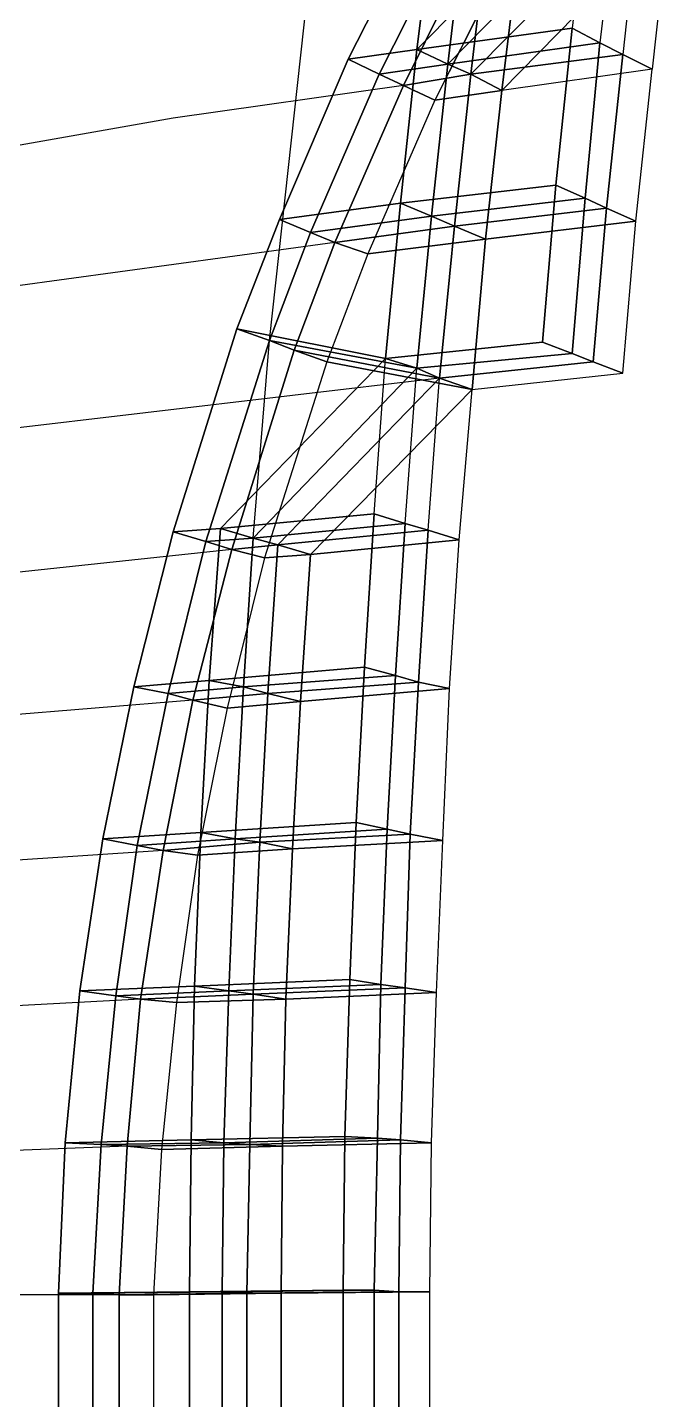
# Model space of a CAD drawing. Extents: x -24.1 to 24.1, y -24.4 to 24.4.
# Drawn here: x -19.14 to -15.22, y -0.19 to 8.21 of the extents above; entities that cross this region are included whole.
import ezdxf

# ---------------------------------------------------------------- set-up
doc = ezdxf.new("R2010")
doc.units = 0
doc.header["$MEASUREMENT"] = 0
for name, color, linetype in [('Bases - borderline', 7, 'CONTINUOUS'), ('Bases - borderline bottom', 7, 'CONTINUOUS'), ('Bases - borderline side1', 7, 'CONTINUOUS'), ('Bases - borderline side2', 7, 'CONTINUOUS'), ('Bases - borderline side3', 7, 'CONTINUOUS'), ('Bases - borderline side4', 7, 'CONTINUOUS'), ('Bases - borderline top', 7, 'CONTINUOUS'), ('Bases bottom', 7, 'CONTINUOUS'), ('Bases side1', 7, 'CONTINUOUS'), ('Bases side2', 7, 'CONTINUOUS'), ('Bases side3', 7, 'CONTINUOUS'), ('Bases side4', 7, 'CONTINUOUS'), ('Bases top', 7, 'CONTINUOUS'), ('FEA3', 7, 'CONTINUOUS'), ('LowerTendons', 7, 'CONTINUOUS'), ('LowerTendons Crown', 7, 'CONTINUOUS'), ('TendonPoints3', 7, 'CONTINUOUS'), ('UpperTendons', 7, 'CONTINUOUS')]:
    doc.layers.add(name, color=color, linetype=linetype)

msp = doc.modelspace()

# ---------------------------------------------------------------- linework, layer by layer
at = {"layer": 'Bases - borderline'}
for points in [[(-16.63, 9.09, 59.83), (-17.18, 8.01, 59.83), (-16.76, 8.07, 60.05)], [(-15.81, 8.2, 60.52), (-16.76, 8.07, 60.05), (-15.7, 9.14, 60.31)], [(-16.63, 9.09, 59.83), (-16.76, 8.07, 60.05), (-15.7, 9.14, 60.31)], [(-16.45, 8.99, 59.49), (-16.99, 7.92, 59.5), (-16.57, 7.98, 59.71)], [(-16.45, 8.99, 59.49), (-16.99, 7.92, 59.5), (-16.57, 7.98, 59.71)], [(-15.64, 8.11, 60.18), (-16.57, 7.98, 59.71), (-15.53, 9.04, 59.97)], [(-15.64, 8.11, 60.18), (-16.57, 7.98, 59.71), (-15.53, 9.04, 59.97)], [(-16.45, 8.99, 59.49), (-16.57, 7.98, 59.71), (-15.53, 9.04, 59.97)], [(-16.45, 8.99, 59.49), (-16.57, 7.98, 59.71), (-15.53, 9.04, 59.97)], [(-16.31, 8.92, 59.24), (-16.84, 7.85, 59.24), (-16.43, 7.92, 59.45)], [(-16.31, 8.92, 59.24), (-16.84, 7.85, 59.24), (-16.43, 7.92, 59.45)], [(-15.5, 8.04, 59.92), (-16.43, 7.92, 59.45), (-15.4, 8.96, 59.71)], [(-15.5, 8.04, 59.92), (-16.43, 7.92, 59.45), (-15.4, 8.96, 59.71)], [(-16.31, 8.92, 59.24), (-16.43, 7.92, 59.45), (-15.4, 8.96, 59.71)], [(-16.31, 8.92, 59.24), (-16.43, 7.92, 59.45), (-15.4, 8.96, 59.71)], [(-15.32, 7.95, 59.57), (-16.24, 7.82, 59.11), (-15.22, 8.86, 59.37)], [(-16.12, 8.81, 58.9), (-16.24, 7.82, 59.11), (-15.22, 8.86, 59.37)], [(-16.12, 8.81, 58.9), (-16.65, 7.76, 58.9), (-16.24, 7.82, 59.11)], [(-17.96, 5.14, 60), (-17.02, 5.23, 60.53), (-16.95, 6.18, 60.39)], [(-17.76, 5.08, 59.66), (-16.83, 5.17, 60.18), (-16.76, 6.12, 60.04)], [(-17.76, 5.08, 59.66), (-16.83, 5.17, 60.18), (-16.76, 6.12, 60.04)], [(-17.61, 5.04, 59.41), (-16.69, 5.13, 59.92), (-16.62, 6.06, 59.79)], [(-17.61, 5.04, 59.41), (-16.69, 5.13, 59.92), (-16.62, 6.06, 59.79)], [(-17.41, 4.98, 59.07), (-16.5, 5.07, 59.57), (-16.42, 5.99, 59.44)]]:
    msp.add_3dface(points, dxfattribs=at)
at = {"layer": 'Bases - borderline bottom'}
for points in [[(-16.99, 7.92, 59.5), (-17.41, 6.95, 59.49), (-16.67, 7.05, 59.89), (-16.57, 7.98, 59.71)], [(-16.84, 7.85, 59.24), (-17.26, 6.89, 59.24), (-16.53, 6.99, 59.63), (-16.43, 7.92, 59.45)], [(-16.65, 7.76, 58.9), (-17.06, 6.82, 58.9), (-16.34, 6.91, 59.29), (-16.24, 7.82, 59.11)], [(-17.41, 6.95, 59.49), (-17.66, 6.29, 59.49), (-16.76, 6.12, 60.04), (-16.67, 7.05, 59.89)], [(-17.26, 6.89, 59.24), (-17.51, 6.23, 59.24), (-16.62, 6.06, 59.79), (-16.53, 6.99, 59.63)], [(-17.06, 6.82, 58.9), (-17.31, 6.16, 58.9), (-16.42, 5.99, 59.44), (-16.34, 6.91, 59.29)], [(-17.66, 6.29, 59.49), (-18.05, 5.06, 59.5), (-17.76, 5.08, 59.66), (-16.76, 6.12, 60.04)], [(-17.51, 6.23, 59.24), (-17.89, 5.01, 59.24), (-17.61, 5.04, 59.41), (-16.62, 6.06, 59.79)], [(-17.31, 6.16, 58.9), (-17.69, 4.96, 58.9), (-17.41, 4.98, 59.07), (-16.42, 5.99, 59.44)], [(-18.05, 5.06, 59.5), (-18.28, 4.13, 59.5), (-17.82, 4.17, 59.77), (-17.76, 5.08, 59.66)], [(-17.89, 5.01, 59.24), (-18.13, 4.09, 59.24), (-17.67, 4.13, 59.51), (-17.61, 5.04, 59.41)], [(-17.69, 4.96, 58.9), (-17.92, 4.04, 58.9), (-17.47, 4.08, 59.17), (-17.41, 4.98, 59.07)], [(-18.28, 4.13, 59.5), (-18.47, 3.2, 59.5), (-17.87, 3.24, 59.85), (-17.82, 4.17, 59.77)], [(-18.13, 4.09, 59.24), (-18.31, 3.17, 59.24), (-17.72, 3.22, 59.59), (-17.67, 4.13, 59.51)], [(-17.92, 4.04, 58.9), (-18.1, 3.14, 58.9), (-17.52, 3.18, 59.25), (-17.47, 4.08, 59.17)], [(-18.47, 3.2, 59.5), (-18.6, 2.28, 59.49), (-17.91, 2.31, 59.91), (-17.87, 3.24, 59.85)], [(-18.31, 3.17, 59.24), (-18.45, 2.26, 59.24), (-17.76, 2.29, 59.66), (-17.72, 3.22, 59.59)], [(-18.1, 3.14, 58.9), (-18.23, 2.24, 58.9), (-17.56, 2.26, 59.31), (-17.52, 3.18, 59.25)], [(-18.6, 2.28, 59.49), (-18.69, 1.37, 59.49), (-17.94, 1.38, 59.96), (-17.91, 2.31, 59.91)], [(-18.45, 2.26, 59.24), (-18.53, 1.36, 59.24), (-17.78, 1.37, 59.7), (-17.76, 2.29, 59.66)], [(-18.23, 2.24, 58.9), (-18.32, 1.34, 58.9), (-17.58, 1.36, 59.35), (-17.56, 2.26, 59.31)], [(-18.69, 1.37, 59.49), (-18.74, 0.46, 59.49), (-17.95, 0.47, 59.98), (-17.94, 1.38, 59.96)], [(-18.53, 1.36, 59.24), (-18.58, 0.45, 59.24), (-17.8, 0.46, 59.72), (-17.78, 1.37, 59.7)], [(-18.32, 1.34, 58.9), (-18.37, 0.45, 58.9), (-17.59, 0.46, 59.37), (-17.58, 1.36, 59.35)], [(-18.74, 0.46, 59.49), (-18.74, -0.46, 59.49), (-17.95, -0.47, 59.98), (-17.95, 0.47, 59.98)], [(-18.58, 0.45, 59.24), (-18.58, -0.45, 59.24), (-17.8, -0.46, 59.72), (-17.8, 0.46, 59.72)], [(-18.37, 0.45, 58.9), (-18.37, -0.45, 58.9), (-17.59, -0.46, 59.37), (-17.59, 0.46, 59.37)]]:
    msp.add_3dface(points, dxfattribs=at)
at = {"layer": 'Bases - borderline side1'}
for points in [[(-16.99, 7.92, 59.5), (-17.41, 6.95, 59.49), (-17.6, 7.03, 59.83), (-17.18, 8.01, 59.83)], [(-16.84, 7.85, 59.24), (-17.26, 6.89, 59.24), (-17.41, 6.95, 59.49), (-16.99, 7.92, 59.5)], [(-16.65, 7.76, 58.9), (-17.06, 6.82, 58.9), (-17.26, 6.89, 59.24), (-16.84, 7.85, 59.24)], [(-17.41, 6.95, 59.49), (-17.66, 6.29, 59.49), (-17.86, 6.36, 59.83), (-17.6, 7.03, 59.83)], [(-17.26, 6.89, 59.24), (-17.51, 6.23, 59.24), (-17.66, 6.29, 59.49), (-17.41, 6.95, 59.49)], [(-17.06, 6.82, 58.9), (-17.31, 6.16, 58.9), (-17.51, 6.23, 59.24), (-17.26, 6.89, 59.24)], [(-17.66, 6.29, 59.49), (-18.05, 5.06, 59.5), (-18.25, 5.12, 59.83), (-17.86, 6.36, 59.83)], [(-17.51, 6.23, 59.24), (-17.89, 5.01, 59.24), (-18.05, 5.06, 59.5), (-17.66, 6.29, 59.49)], [(-17.31, 6.16, 58.9), (-17.69, 4.96, 58.9), (-17.89, 5.01, 59.24), (-17.51, 6.23, 59.24)], [(-18.05, 5.06, 59.5), (-18.28, 4.13, 59.5), (-18.49, 4.17, 59.83), (-18.25, 5.12, 59.83)], [(-17.89, 5.01, 59.24), (-18.13, 4.09, 59.24), (-18.28, 4.13, 59.5), (-18.05, 5.06, 59.5)], [(-17.69, 4.96, 58.9), (-17.92, 4.04, 58.9), (-18.13, 4.09, 59.24), (-17.89, 5.01, 59.24)], [(-18.28, 4.13, 59.5), (-18.47, 3.2, 59.5), (-18.68, 3.24, 59.83), (-18.49, 4.17, 59.83)], [(-18.13, 4.09, 59.24), (-18.31, 3.17, 59.24), (-18.47, 3.2, 59.5), (-18.28, 4.13, 59.5)], [(-17.92, 4.04, 58.9), (-18.1, 3.14, 58.9), (-18.31, 3.17, 59.24), (-18.13, 4.09, 59.24)], [(-18.47, 3.2, 59.5), (-18.6, 2.28, 59.49), (-18.82, 2.31, 59.83), (-18.68, 3.24, 59.83)], [(-18.31, 3.17, 59.24), (-18.45, 2.26, 59.24), (-18.6, 2.28, 59.49), (-18.47, 3.2, 59.5)], [(-18.1, 3.14, 58.9), (-18.23, 2.24, 58.9), (-18.45, 2.26, 59.24), (-18.31, 3.17, 59.24)], [(-18.6, 2.28, 59.49), (-18.69, 1.37, 59.49), (-18.91, 1.38, 59.83), (-18.82, 2.31, 59.83)], [(-18.45, 2.26, 59.24), (-18.53, 1.36, 59.24), (-18.69, 1.37, 59.49), (-18.6, 2.28, 59.49)], [(-18.23, 2.24, 58.9), (-18.32, 1.34, 58.9), (-18.53, 1.36, 59.24), (-18.45, 2.26, 59.24)], [(-18.69, 1.37, 59.49), (-18.74, 0.46, 59.49), (-18.95, 0.46, 59.83), (-18.91, 1.38, 59.83)], [(-18.53, 1.36, 59.24), (-18.58, 0.45, 59.24), (-18.74, 0.46, 59.49), (-18.69, 1.37, 59.49)], [(-18.32, 1.34, 58.9), (-18.37, 0.45, 58.9), (-18.58, 0.45, 59.24), (-18.53, 1.36, 59.24)], [(-18.74, 0.46, 59.49), (-18.74, -0.46, 59.49), (-18.95, -0.46, 59.83), (-18.95, 0.46, 59.83)], [(-18.58, 0.45, 59.24), (-18.58, -0.45, 59.24), (-18.74, -0.46, 59.49), (-18.74, 0.46, 59.49)], [(-18.37, 0.45, 58.9), (-18.37, -0.45, 58.9), (-18.58, -0.45, 59.24), (-18.58, 0.45, 59.24)]]:
    msp.add_3dface(points, dxfattribs=at)
at = {"layer": 'Bases - borderline side2'}
for points in [[(-17.41, 6.95, 59.49), (-16.67, 7.05, 59.89), (-16.86, 7.13, 60.23), (-17.6, 7.03, 59.83)], [(-17.26, 6.89, 59.24), (-16.53, 6.99, 59.63), (-16.67, 7.05, 59.89), (-17.41, 6.95, 59.49)], [(-17.06, 6.82, 58.9), (-16.34, 6.91, 59.29), (-16.53, 6.99, 59.63), (-17.26, 6.89, 59.24)], [(-17.66, 6.29, 59.49), (-16.76, 6.12, 60.04), (-16.95, 6.18, 60.39), (-17.86, 6.36, 59.83)], [(-17.51, 6.23, 59.24), (-16.62, 6.06, 59.79), (-16.76, 6.12, 60.04), (-17.66, 6.29, 59.49)], [(-17.31, 6.16, 58.9), (-16.42, 5.99, 59.44), (-16.62, 6.06, 59.79), (-17.51, 6.23, 59.24)], [(-18.05, 5.06, 59.5), (-17.76, 5.08, 59.66), (-17.96, 5.14, 60), (-18.25, 5.12, 59.83)], [(-17.89, 5.01, 59.24), (-17.61, 5.04, 59.41), (-17.76, 5.08, 59.66), (-18.05, 5.06, 59.5)], [(-17.69, 4.96, 58.9), (-17.41, 4.98, 59.07), (-17.61, 5.04, 59.41), (-17.89, 5.01, 59.24)], [(-18.28, 4.13, 59.5), (-17.82, 4.17, 59.77), (-18.03, 4.21, 60.11), (-18.49, 4.17, 59.83)], [(-18.13, 4.09, 59.24), (-17.67, 4.13, 59.51), (-17.82, 4.17, 59.77), (-18.28, 4.13, 59.5)], [(-17.92, 4.04, 58.9), (-17.47, 4.08, 59.17), (-17.67, 4.13, 59.51), (-18.13, 4.09, 59.24)], [(-18.47, 3.2, 59.5), (-17.87, 3.24, 59.85), (-18.08, 3.28, 60.19), (-18.68, 3.24, 59.83)], [(-18.31, 3.17, 59.24), (-17.72, 3.22, 59.59), (-17.87, 3.24, 59.85), (-18.47, 3.2, 59.5)], [(-18.1, 3.14, 58.9), (-17.52, 3.18, 59.25), (-17.72, 3.22, 59.59), (-18.31, 3.17, 59.24)], [(-18.6, 2.28, 59.49), (-17.91, 2.31, 59.91), (-18.12, 2.34, 60.26), (-18.82, 2.31, 59.83)], [(-18.45, 2.26, 59.24), (-17.76, 2.29, 59.66), (-17.91, 2.31, 59.91), (-18.6, 2.28, 59.49)], [(-18.23, 2.24, 58.9), (-17.56, 2.26, 59.31), (-17.76, 2.29, 59.66), (-18.45, 2.26, 59.24)], [(-18.69, 1.37, 59.49), (-17.94, 1.38, 59.96), (-18.14, 1.4, 60.3), (-18.91, 1.38, 59.83)], [(-18.53, 1.36, 59.24), (-17.78, 1.37, 59.7), (-17.94, 1.38, 59.96), (-18.69, 1.37, 59.49)], [(-18.32, 1.34, 58.9), (-17.58, 1.36, 59.35), (-17.78, 1.37, 59.7), (-18.53, 1.36, 59.24)], [(-18.74, 0.46, 59.49), (-17.95, 0.47, 59.98), (-18.15, 0.47, 60.32), (-18.95, 0.46, 59.83)], [(-18.58, 0.45, 59.24), (-17.8, 0.46, 59.72), (-17.95, 0.47, 59.98), (-18.74, 0.46, 59.49)], [(-18.37, 0.45, 58.9), (-17.59, 0.46, 59.37), (-17.8, 0.46, 59.72), (-18.58, 0.45, 59.24)]]:
    msp.add_3dface(points, dxfattribs=at)
at = {"layer": 'Bases - borderline side3'}
for points in [[(-16.67, 7.05, 59.89), (-16.57, 7.98, 59.71), (-16.76, 8.07, 60.05), (-16.86, 7.13, 60.23)], [(-16.53, 6.99, 59.63), (-16.43, 7.92, 59.45), (-16.57, 7.98, 59.71), (-16.67, 7.05, 59.89)], [(-16.34, 6.91, 59.29), (-16.24, 7.82, 59.11), (-16.43, 7.92, 59.45), (-16.53, 6.99, 59.63)], [(-16.76, 6.12, 60.04), (-16.67, 7.05, 59.89), (-16.86, 7.13, 60.23), (-16.95, 6.18, 60.39)], [(-16.62, 6.06, 59.79), (-16.53, 6.99, 59.63), (-16.67, 7.05, 59.89), (-16.76, 6.12, 60.04)], [(-16.42, 5.99, 59.44), (-16.34, 6.91, 59.29), (-16.53, 6.99, 59.63), (-16.62, 6.06, 59.79)], [(-17.76, 5.08, 59.66), (-16.76, 6.12, 60.04), (-16.95, 6.18, 60.39), (-17.96, 5.14, 60)], [(-17.61, 5.04, 59.41), (-16.62, 6.06, 59.79), (-16.76, 6.12, 60.04), (-17.76, 5.08, 59.66)], [(-17.41, 4.98, 59.07), (-16.42, 5.99, 59.44), (-16.62, 6.06, 59.79), (-17.61, 5.04, 59.41)], [(-17.82, 4.17, 59.77), (-17.76, 5.08, 59.66), (-17.96, 5.14, 60), (-18.03, 4.21, 60.11)], [(-17.67, 4.13, 59.51), (-17.61, 5.04, 59.41), (-17.76, 5.08, 59.66), (-17.82, 4.17, 59.77)], [(-17.47, 4.08, 59.17), (-17.41, 4.98, 59.07), (-17.61, 5.04, 59.41), (-17.67, 4.13, 59.51)], [(-17.87, 3.24, 59.85), (-17.82, 4.17, 59.77), (-18.03, 4.21, 60.11), (-18.08, 3.28, 60.19)], [(-17.72, 3.22, 59.59), (-17.67, 4.13, 59.51), (-17.82, 4.17, 59.77), (-17.87, 3.24, 59.85)], [(-17.52, 3.18, 59.25), (-17.47, 4.08, 59.17), (-17.67, 4.13, 59.51), (-17.72, 3.22, 59.59)], [(-17.91, 2.31, 59.91), (-17.87, 3.24, 59.85), (-18.08, 3.28, 60.19), (-18.12, 2.34, 60.26)], [(-17.76, 2.29, 59.66), (-17.72, 3.22, 59.59), (-17.87, 3.24, 59.85), (-17.91, 2.31, 59.91)], [(-17.56, 2.26, 59.31), (-17.52, 3.18, 59.25), (-17.72, 3.22, 59.59), (-17.76, 2.29, 59.66)], [(-17.94, 1.38, 59.96), (-17.91, 2.31, 59.91), (-18.12, 2.34, 60.26), (-18.14, 1.4, 60.3)], [(-17.78, 1.37, 59.7), (-17.76, 2.29, 59.66), (-17.91, 2.31, 59.91), (-17.94, 1.38, 59.96)], [(-17.58, 1.36, 59.35), (-17.56, 2.26, 59.31), (-17.76, 2.29, 59.66), (-17.78, 1.37, 59.7)], [(-17.95, 0.47, 59.98), (-17.94, 1.38, 59.96), (-18.14, 1.4, 60.3), (-18.15, 0.47, 60.32)], [(-17.8, 0.46, 59.72), (-17.78, 1.37, 59.7), (-17.94, 1.38, 59.96), (-17.95, 0.47, 59.98)], [(-17.59, 0.46, 59.37), (-17.58, 1.36, 59.35), (-17.78, 1.37, 59.7), (-17.8, 0.46, 59.72)], [(-17.95, -0.47, 59.98), (-17.95, 0.47, 59.98), (-18.15, 0.47, 60.32), (-18.15, -0.47, 60.32)], [(-17.8, -0.46, 59.72), (-17.8, 0.46, 59.72), (-17.95, 0.47, 59.98), (-17.95, -0.47, 59.98)], [(-17.59, -0.46, 59.37), (-17.59, 0.46, 59.37), (-17.8, 0.46, 59.72), (-17.8, -0.46, 59.72)]]:
    msp.add_3dface(points, dxfattribs=at)
at = {"layer": 'Bases - borderline side4'}
for points in [[(-16.57, 7.98, 59.71), (-16.99, 7.92, 59.5), (-17.18, 8.01, 59.83), (-16.76, 8.07, 60.05)], [(-16.43, 7.92, 59.45), (-16.84, 7.85, 59.24), (-16.99, 7.92, 59.5), (-16.57, 7.98, 59.71)], [(-16.24, 7.82, 59.11), (-16.65, 7.76, 58.9), (-16.84, 7.85, 59.24), (-16.43, 7.92, 59.45)], [(-16.67, 7.05, 59.89), (-17.41, 6.95, 59.49), (-17.6, 7.03, 59.83), (-16.86, 7.13, 60.23)], [(-16.53, 6.99, 59.63), (-17.26, 6.89, 59.24), (-17.41, 6.95, 59.49), (-16.67, 7.05, 59.89)], [(-16.34, 6.91, 59.29), (-17.06, 6.82, 58.9), (-17.26, 6.89, 59.24), (-16.53, 6.99, 59.63)], [(-16.76, 6.12, 60.04), (-17.66, 6.29, 59.49), (-17.86, 6.36, 59.83), (-16.95, 6.18, 60.39)], [(-16.62, 6.06, 59.79), (-17.51, 6.23, 59.24), (-17.66, 6.29, 59.49), (-16.76, 6.12, 60.04)], [(-16.42, 5.99, 59.44), (-17.31, 6.16, 58.9), (-17.51, 6.23, 59.24), (-16.62, 6.06, 59.79)], [(-17.76, 5.08, 59.66), (-18.05, 5.06, 59.5), (-18.25, 5.12, 59.83), (-17.96, 5.14, 60)], [(-17.61, 5.04, 59.41), (-17.89, 5.01, 59.24), (-18.05, 5.06, 59.5), (-17.76, 5.08, 59.66)], [(-17.41, 4.98, 59.07), (-17.69, 4.96, 58.9), (-17.89, 5.01, 59.24), (-17.61, 5.04, 59.41)], [(-17.82, 4.17, 59.77), (-18.28, 4.13, 59.5), (-18.49, 4.17, 59.83), (-18.03, 4.21, 60.11)], [(-17.67, 4.13, 59.51), (-18.13, 4.09, 59.24), (-18.28, 4.13, 59.5), (-17.82, 4.17, 59.77)], [(-17.47, 4.08, 59.17), (-17.92, 4.04, 58.9), (-18.13, 4.09, 59.24), (-17.67, 4.13, 59.51)], [(-17.87, 3.24, 59.85), (-18.47, 3.2, 59.5), (-18.68, 3.24, 59.83), (-18.08, 3.28, 60.19)], [(-17.72, 3.22, 59.59), (-18.31, 3.17, 59.24), (-18.47, 3.2, 59.5), (-17.87, 3.24, 59.85)], [(-17.52, 3.18, 59.25), (-18.1, 3.14, 58.9), (-18.31, 3.17, 59.24), (-17.72, 3.22, 59.59)], [(-17.91, 2.31, 59.91), (-18.6, 2.28, 59.49), (-18.82, 2.31, 59.83), (-18.12, 2.34, 60.26)], [(-17.76, 2.29, 59.66), (-18.45, 2.26, 59.24), (-18.6, 2.28, 59.49), (-17.91, 2.31, 59.91)], [(-17.56, 2.26, 59.31), (-18.23, 2.24, 58.9), (-18.45, 2.26, 59.24), (-17.76, 2.29, 59.66)], [(-17.94, 1.38, 59.96), (-18.69, 1.37, 59.49), (-18.91, 1.38, 59.83), (-18.14, 1.4, 60.3)], [(-17.78, 1.37, 59.7), (-18.53, 1.36, 59.24), (-18.69, 1.37, 59.49), (-17.94, 1.38, 59.96)], [(-17.58, 1.36, 59.35), (-18.32, 1.34, 58.9), (-18.53, 1.36, 59.24), (-17.78, 1.37, 59.7)], [(-17.95, 0.47, 59.98), (-18.74, 0.46, 59.49), (-18.95, 0.46, 59.83), (-18.15, 0.47, 60.32)], [(-17.8, 0.46, 59.72), (-18.58, 0.45, 59.24), (-18.74, 0.46, 59.49), (-17.95, 0.47, 59.98)], [(-17.59, 0.46, 59.37), (-18.37, 0.45, 58.9), (-18.58, 0.45, 59.24), (-17.8, 0.46, 59.72)]]:
    msp.add_3dface(points, dxfattribs=at)
at = {"layer": 'Bases - borderline top'}
for points in [[(-17.18, 8.01, 59.83), (-17.6, 7.03, 59.83), (-16.86, 7.13, 60.23), (-16.76, 8.07, 60.05)], [(-16.99, 7.92, 59.5), (-17.41, 6.95, 59.49), (-16.67, 7.05, 59.89), (-16.57, 7.98, 59.71)], [(-16.84, 7.85, 59.24), (-17.26, 6.89, 59.24), (-16.53, 6.99, 59.63), (-16.43, 7.92, 59.45)], [(-17.6, 7.03, 59.83), (-17.86, 6.36, 59.83), (-16.95, 6.18, 60.39), (-16.86, 7.13, 60.23)], [(-17.41, 6.95, 59.49), (-17.66, 6.29, 59.49), (-16.76, 6.12, 60.04), (-16.67, 7.05, 59.89)], [(-17.26, 6.89, 59.24), (-17.51, 6.23, 59.24), (-16.62, 6.06, 59.79), (-16.53, 6.99, 59.63)], [(-17.86, 6.36, 59.83), (-18.25, 5.12, 59.83), (-17.96, 5.14, 60), (-16.95, 6.18, 60.39)], [(-17.66, 6.29, 59.49), (-18.05, 5.06, 59.5), (-17.76, 5.08, 59.66), (-16.76, 6.12, 60.04)], [(-17.51, 6.23, 59.24), (-17.89, 5.01, 59.24), (-17.61, 5.04, 59.41), (-16.62, 6.06, 59.79)], [(-18.25, 5.12, 59.83), (-18.49, 4.17, 59.83), (-18.03, 4.21, 60.11), (-17.96, 5.14, 60)], [(-18.05, 5.06, 59.5), (-18.28, 4.13, 59.5), (-17.82, 4.17, 59.77), (-17.76, 5.08, 59.66)], [(-17.89, 5.01, 59.24), (-18.13, 4.09, 59.24), (-17.67, 4.13, 59.51), (-17.61, 5.04, 59.41)], [(-18.49, 4.17, 59.83), (-18.68, 3.24, 59.83), (-18.08, 3.28, 60.19), (-18.03, 4.21, 60.11)], [(-18.28, 4.13, 59.5), (-18.47, 3.2, 59.5), (-17.87, 3.24, 59.85), (-17.82, 4.17, 59.77)], [(-18.13, 4.09, 59.24), (-18.31, 3.17, 59.24), (-17.72, 3.22, 59.59), (-17.67, 4.13, 59.51)], [(-18.68, 3.24, 59.83), (-18.82, 2.31, 59.83), (-18.12, 2.34, 60.26), (-18.08, 3.28, 60.19)], [(-18.47, 3.2, 59.5), (-18.6, 2.28, 59.49), (-17.91, 2.31, 59.91), (-17.87, 3.24, 59.85)], [(-18.31, 3.17, 59.24), (-18.45, 2.26, 59.24), (-17.76, 2.29, 59.66), (-17.72, 3.22, 59.59)], [(-18.82, 2.31, 59.83), (-18.91, 1.38, 59.83), (-18.14, 1.4, 60.3), (-18.12, 2.34, 60.26)], [(-18.6, 2.28, 59.49), (-18.69, 1.37, 59.49), (-17.94, 1.38, 59.96), (-17.91, 2.31, 59.91)], [(-18.45, 2.26, 59.24), (-18.53, 1.36, 59.24), (-17.78, 1.37, 59.7), (-17.76, 2.29, 59.66)], [(-18.91, 1.38, 59.83), (-18.95, 0.46, 59.83), (-18.15, 0.47, 60.32), (-18.14, 1.4, 60.3)], [(-18.69, 1.37, 59.49), (-18.74, 0.46, 59.49), (-17.95, 0.47, 59.98), (-17.94, 1.38, 59.96)], [(-18.53, 1.36, 59.24), (-18.58, 0.45, 59.24), (-17.8, 0.46, 59.72), (-17.78, 1.37, 59.7)], [(-18.95, 0.46, 59.83), (-18.95, -0.46, 59.83), (-18.15, -0.47, 60.32), (-18.15, 0.47, 60.32)], [(-18.74, 0.46, 59.49), (-18.74, -0.46, 59.49), (-17.95, -0.47, 59.98), (-17.95, 0.47, 59.98)], [(-18.58, 0.45, 59.24), (-18.58, -0.45, 59.24), (-17.8, -0.46, 59.72), (-17.8, 0.46, 59.72)]]:
    msp.add_3dface(points, dxfattribs=at)
at = {"layer": 'Bases bottom'}
for points in [[(-15.64, 8.11, 60.18), (-16.57, 7.98, 59.71), (-16.67, 7.05, 59.89), (-15.73, 7.16, 60.36)], [(-15.5, 8.04, 59.92), (-16.43, 7.92, 59.45), (-16.53, 6.99, 59.63), (-15.6, 7.1, 60.1)], [(-15.32, 7.95, 59.57), (-16.24, 7.82, 59.11), (-16.34, 6.91, 59.29), (-15.42, 7.02, 59.75)], [(-15.73, 7.16, 60.36), (-16.67, 7.05, 59.89), (-16.76, 6.12, 60.04), (-15.81, 6.21, 60.53)], [(-15.6, 7.1, 60.1), (-16.53, 6.99, 59.63), (-16.62, 6.06, 59.79), (-15.68, 6.16, 60.26)], [(-15.42, 7.02, 59.75), (-16.34, 6.91, 59.29), (-16.42, 5.99, 59.44), (-15.5, 6.09, 59.91)], [(-16.83, 5.17, 60.18), (-17.76, 5.08, 59.66), (-17.82, 4.17, 59.77), (-16.89, 4.24, 60.29)], [(-16.69, 5.13, 59.92), (-17.61, 5.04, 59.41), (-17.67, 4.13, 59.51), (-16.75, 4.2, 60.03)], [(-16.5, 5.07, 59.57), (-17.41, 4.98, 59.07), (-17.47, 4.08, 59.17), (-16.56, 4.16, 59.68)], [(-16.89, 4.24, 60.29), (-17.82, 4.17, 59.77), (-17.87, 3.24, 59.85), (-16.94, 3.3, 60.38)], [(-16.75, 4.2, 60.03), (-17.67, 4.13, 59.51), (-17.72, 3.22, 59.59), (-16.8, 3.27, 60.12)], [(-16.56, 4.16, 59.68), (-17.47, 4.08, 59.17), (-17.52, 3.18, 59.25), (-16.6, 3.23, 59.77)], [(-16.94, 3.3, 60.38), (-17.87, 3.24, 59.85), (-17.91, 2.31, 59.91), (-16.98, 2.35, 60.44)], [(-16.8, 3.27, 60.12), (-17.72, 3.22, 59.59), (-17.76, 2.29, 59.66), (-16.83, 2.33, 60.18)], [(-16.6, 3.23, 59.77), (-17.52, 3.18, 59.25), (-17.56, 2.26, 59.31), (-16.64, 2.3, 59.83)], [(-16.98, 2.35, 60.44), (-17.91, 2.31, 59.91), (-17.94, 1.38, 59.96), (-17, 1.41, 60.49)], [(-16.83, 2.33, 60.18), (-17.76, 2.29, 59.66), (-17.78, 1.37, 59.7), (-16.86, 1.4, 60.23)], [(-16.64, 2.3, 59.83), (-17.56, 2.26, 59.31), (-17.58, 1.36, 59.35), (-16.67, 1.38, 59.88)], [(-17, 1.41, 60.49), (-17.94, 1.38, 59.96), (-17.95, 0.47, 59.98), (-17.02, 0.48, 60.51)], [(-16.86, 1.4, 60.23), (-17.78, 1.37, 59.7), (-17.8, 0.46, 59.72), (-16.87, 0.47, 60.25)], [(-16.67, 1.38, 59.88), (-17.58, 1.36, 59.35), (-17.59, 0.46, 59.37), (-16.68, 0.47, 59.9)], [(-17.02, 0.48, 60.51), (-17.95, 0.47, 59.98), (-17.95, -0.47, 59.98), (-17.02, -0.48, 60.51)], [(-16.87, 0.47, 60.25), (-17.8, 0.46, 59.72), (-17.8, -0.46, 59.72), (-16.87, -0.47, 60.25)], [(-16.68, 0.47, 59.9), (-17.59, 0.46, 59.37), (-17.59, -0.46, 59.37), (-16.68, -0.47, 59.9)]]:
    msp.add_3dface(points, dxfattribs=at)
at = {"layer": 'Bases side1'}
for points in [[(-15.64, 8.11, 60.18), (-16.57, 7.98, 59.71), (-16.76, 8.07, 60.05), (-15.81, 8.2, 60.52)], [(-15.5, 8.04, 59.92), (-16.43, 7.92, 59.45), (-16.57, 7.98, 59.71), (-15.64, 8.11, 60.18)], [(-15.32, 7.95, 59.57), (-16.24, 7.82, 59.11), (-16.43, 7.92, 59.45), (-15.5, 8.04, 59.92)], [(-15.73, 7.16, 60.36), (-16.67, 7.05, 59.89), (-16.86, 7.13, 60.23), (-15.91, 7.24, 60.71)], [(-15.6, 7.1, 60.1), (-16.53, 6.99, 59.63), (-16.67, 7.05, 59.89), (-15.73, 7.16, 60.36)], [(-15.42, 7.02, 59.75), (-16.34, 6.91, 59.29), (-16.53, 6.99, 59.63), (-15.6, 7.1, 60.1)], [(-16.83, 5.17, 60.18), (-17.76, 5.08, 59.66), (-17.96, 5.14, 60), (-17.02, 5.23, 60.53)], [(-16.69, 5.13, 59.92), (-17.61, 5.04, 59.41), (-17.76, 5.08, 59.66), (-16.83, 5.17, 60.18)], [(-16.5, 5.07, 59.57), (-17.41, 4.98, 59.07), (-17.61, 5.04, 59.41), (-16.69, 5.13, 59.92)], [(-16.89, 4.24, 60.29), (-17.82, 4.17, 59.77), (-18.03, 4.21, 60.11), (-17.08, 4.29, 60.64)], [(-16.75, 4.2, 60.03), (-17.67, 4.13, 59.51), (-17.82, 4.17, 59.77), (-16.89, 4.24, 60.29)], [(-16.56, 4.16, 59.68), (-17.47, 4.08, 59.17), (-17.67, 4.13, 59.51), (-16.75, 4.2, 60.03)], [(-16.94, 3.3, 60.38), (-17.87, 3.24, 59.85), (-18.08, 3.28, 60.19), (-17.13, 3.34, 60.73)], [(-16.8, 3.27, 60.12), (-17.72, 3.22, 59.59), (-17.87, 3.24, 59.85), (-16.94, 3.3, 60.38)], [(-16.6, 3.23, 59.77), (-17.52, 3.18, 59.25), (-17.72, 3.22, 59.59), (-16.8, 3.27, 60.12)], [(-16.98, 2.35, 60.44), (-17.91, 2.31, 59.91), (-18.12, 2.34, 60.26), (-17.17, 2.38, 60.79)], [(-16.83, 2.33, 60.18), (-17.76, 2.29, 59.66), (-17.91, 2.31, 59.91), (-16.98, 2.35, 60.44)], [(-16.64, 2.3, 59.83), (-17.56, 2.26, 59.31), (-17.76, 2.29, 59.66), (-16.83, 2.33, 60.18)], [(-17, 1.41, 60.49), (-17.94, 1.38, 59.96), (-18.14, 1.4, 60.3), (-17.2, 1.42, 60.84)], [(-16.86, 1.4, 60.23), (-17.78, 1.37, 59.7), (-17.94, 1.38, 59.96), (-17, 1.41, 60.49)], [(-16.67, 1.38, 59.88), (-17.58, 1.36, 59.35), (-17.78, 1.37, 59.7), (-16.86, 1.4, 60.23)], [(-17.02, 0.48, 60.51), (-17.95, 0.47, 59.98), (-18.15, 0.47, 60.32), (-17.21, 0.48, 60.86)], [(-16.87, 0.47, 60.25), (-17.8, 0.46, 59.72), (-17.95, 0.47, 59.98), (-17.02, 0.48, 60.51)], [(-16.68, 0.47, 59.9), (-17.59, 0.46, 59.37), (-17.8, 0.46, 59.72), (-16.87, 0.47, 60.25)]]:
    msp.add_3dface(points, dxfattribs=at)
at = {"layer": 'Bases side2'}
for points in [[(-16.57, 7.98, 59.71), (-16.67, 7.05, 59.89), (-16.86, 7.13, 60.23), (-16.76, 8.07, 60.05)], [(-16.43, 7.92, 59.45), (-16.53, 6.99, 59.63), (-16.67, 7.05, 59.89), (-16.57, 7.98, 59.71)], [(-16.24, 7.82, 59.11), (-16.34, 6.91, 59.29), (-16.53, 6.99, 59.63), (-16.43, 7.92, 59.45)], [(-16.67, 7.05, 59.89), (-16.76, 6.12, 60.04), (-16.95, 6.18, 60.39), (-16.86, 7.13, 60.23)], [(-16.53, 6.99, 59.63), (-16.62, 6.06, 59.79), (-16.76, 6.12, 60.04), (-16.67, 7.05, 59.89)], [(-16.34, 6.91, 59.29), (-16.42, 5.99, 59.44), (-16.62, 6.06, 59.79), (-16.53, 6.99, 59.63)], [(-17.76, 5.08, 59.66), (-17.82, 4.17, 59.77), (-18.03, 4.21, 60.11), (-17.96, 5.14, 60)], [(-17.61, 5.04, 59.41), (-17.67, 4.13, 59.51), (-17.82, 4.17, 59.77), (-17.76, 5.08, 59.66)], [(-17.41, 4.98, 59.07), (-17.47, 4.08, 59.17), (-17.67, 4.13, 59.51), (-17.61, 5.04, 59.41)], [(-17.82, 4.17, 59.77), (-17.87, 3.24, 59.85), (-18.08, 3.28, 60.19), (-18.03, 4.21, 60.11)], [(-17.67, 4.13, 59.51), (-17.72, 3.22, 59.59), (-17.87, 3.24, 59.85), (-17.82, 4.17, 59.77)], [(-17.47, 4.08, 59.17), (-17.52, 3.18, 59.25), (-17.72, 3.22, 59.59), (-17.67, 4.13, 59.51)], [(-17.87, 3.24, 59.85), (-17.91, 2.31, 59.91), (-18.12, 2.34, 60.26), (-18.08, 3.28, 60.19)], [(-17.72, 3.22, 59.59), (-17.76, 2.29, 59.66), (-17.91, 2.31, 59.91), (-17.87, 3.24, 59.85)], [(-17.52, 3.18, 59.25), (-17.56, 2.26, 59.31), (-17.76, 2.29, 59.66), (-17.72, 3.22, 59.59)], [(-17.91, 2.31, 59.91), (-17.94, 1.38, 59.96), (-18.14, 1.4, 60.3), (-18.12, 2.34, 60.26)], [(-17.76, 2.29, 59.66), (-17.78, 1.37, 59.7), (-17.94, 1.38, 59.96), (-17.91, 2.31, 59.91)], [(-17.56, 2.26, 59.31), (-17.58, 1.36, 59.35), (-17.78, 1.37, 59.7), (-17.76, 2.29, 59.66)], [(-17.94, 1.38, 59.96), (-17.95, 0.47, 59.98), (-18.15, 0.47, 60.32), (-18.14, 1.4, 60.3)], [(-17.78, 1.37, 59.7), (-17.8, 0.46, 59.72), (-17.95, 0.47, 59.98), (-17.94, 1.38, 59.96)], [(-17.58, 1.36, 59.35), (-17.59, 0.46, 59.37), (-17.8, 0.46, 59.72), (-17.78, 1.37, 59.7)], [(-17.95, 0.47, 59.98), (-17.95, -0.47, 59.98), (-18.15, -0.47, 60.32), (-18.15, 0.47, 60.32)], [(-17.8, 0.46, 59.72), (-17.8, -0.46, 59.72), (-17.95, -0.47, 59.98), (-17.95, 0.47, 59.98)], [(-17.59, 0.46, 59.37), (-17.59, -0.46, 59.37), (-17.8, -0.46, 59.72), (-17.8, 0.46, 59.72)]]:
    msp.add_3dface(points, dxfattribs=at)
at = {"layer": 'Bases side3'}
for points in [[(-16.67, 7.05, 59.89), (-15.73, 7.16, 60.36), (-15.91, 7.24, 60.71), (-16.86, 7.13, 60.23)], [(-16.53, 6.99, 59.63), (-15.6, 7.1, 60.1), (-15.73, 7.16, 60.36), (-16.67, 7.05, 59.89)], [(-16.34, 6.91, 59.29), (-15.42, 7.02, 59.75), (-15.6, 7.1, 60.1), (-16.53, 6.99, 59.63)], [(-16.76, 6.12, 60.04), (-15.81, 6.21, 60.53), (-15.99, 6.28, 60.88), (-16.95, 6.18, 60.39)], [(-16.62, 6.06, 59.79), (-15.68, 6.16, 60.26), (-15.81, 6.21, 60.53), (-16.76, 6.12, 60.04)], [(-16.42, 5.99, 59.44), (-15.5, 6.09, 59.91), (-15.68, 6.16, 60.26), (-16.62, 6.06, 59.79)], [(-17.82, 4.17, 59.77), (-16.89, 4.24, 60.29), (-17.08, 4.29, 60.64), (-18.03, 4.21, 60.11)], [(-17.67, 4.13, 59.51), (-16.75, 4.2, 60.03), (-16.89, 4.24, 60.29), (-17.82, 4.17, 59.77)], [(-17.47, 4.08, 59.17), (-16.56, 4.16, 59.68), (-16.75, 4.2, 60.03), (-17.67, 4.13, 59.51)], [(-17.87, 3.24, 59.85), (-16.94, 3.3, 60.38), (-17.13, 3.34, 60.73), (-18.08, 3.28, 60.19)], [(-17.72, 3.22, 59.59), (-16.8, 3.27, 60.12), (-16.94, 3.3, 60.38), (-17.87, 3.24, 59.85)], [(-17.52, 3.18, 59.25), (-16.6, 3.23, 59.77), (-16.8, 3.27, 60.12), (-17.72, 3.22, 59.59)], [(-17.91, 2.31, 59.91), (-16.98, 2.35, 60.44), (-17.17, 2.38, 60.79), (-18.12, 2.34, 60.26)], [(-17.76, 2.29, 59.66), (-16.83, 2.33, 60.18), (-16.98, 2.35, 60.44), (-17.91, 2.31, 59.91)], [(-17.56, 2.26, 59.31), (-16.64, 2.3, 59.83), (-16.83, 2.33, 60.18), (-17.76, 2.29, 59.66)], [(-17.94, 1.38, 59.96), (-17, 1.41, 60.49), (-17.2, 1.42, 60.84), (-18.14, 1.4, 60.3)], [(-17.78, 1.37, 59.7), (-16.86, 1.4, 60.23), (-17, 1.41, 60.49), (-17.94, 1.38, 59.96)], [(-17.58, 1.36, 59.35), (-16.67, 1.38, 59.88), (-16.86, 1.4, 60.23), (-17.78, 1.37, 59.7)], [(-17.95, 0.47, 59.98), (-17.02, 0.48, 60.51), (-17.21, 0.48, 60.86), (-18.15, 0.47, 60.32)], [(-17.8, 0.46, 59.72), (-16.87, 0.47, 60.25), (-17.02, 0.48, 60.51), (-17.95, 0.47, 59.98)], [(-17.59, 0.46, 59.37), (-16.68, 0.47, 59.9), (-16.87, 0.47, 60.25), (-17.8, 0.46, 59.72)]]:
    msp.add_3dface(points, dxfattribs=at)
at = {"layer": 'Bases side4'}
for points in [[(-15.73, 7.16, 60.36), (-15.64, 8.11, 60.18), (-15.81, 8.2, 60.52), (-15.91, 7.24, 60.71)], [(-15.6, 7.1, 60.1), (-15.5, 8.04, 59.92), (-15.64, 8.11, 60.18), (-15.73, 7.16, 60.36)], [(-15.42, 7.02, 59.75), (-15.32, 7.95, 59.57), (-15.5, 8.04, 59.92), (-15.6, 7.1, 60.1)], [(-15.81, 6.21, 60.53), (-15.73, 7.16, 60.36), (-15.91, 7.24, 60.71), (-15.99, 6.28, 60.88)], [(-15.68, 6.16, 60.26), (-15.6, 7.1, 60.1), (-15.73, 7.16, 60.36), (-15.81, 6.21, 60.53)], [(-15.5, 6.09, 59.91), (-15.42, 7.02, 59.75), (-15.6, 7.1, 60.1), (-15.68, 6.16, 60.26)], [(-16.89, 4.24, 60.29), (-16.83, 5.17, 60.18), (-17.02, 5.23, 60.53), (-17.08, 4.29, 60.64)], [(-16.75, 4.2, 60.03), (-16.69, 5.13, 59.92), (-16.83, 5.17, 60.18), (-16.89, 4.24, 60.29)], [(-16.56, 4.16, 59.68), (-16.5, 5.07, 59.57), (-16.69, 5.13, 59.92), (-16.75, 4.2, 60.03)], [(-16.94, 3.3, 60.38), (-16.89, 4.24, 60.29), (-17.08, 4.29, 60.64), (-17.13, 3.34, 60.73)], [(-16.8, 3.27, 60.12), (-16.75, 4.2, 60.03), (-16.89, 4.24, 60.29), (-16.94, 3.3, 60.38)], [(-16.6, 3.23, 59.77), (-16.56, 4.16, 59.68), (-16.75, 4.2, 60.03), (-16.8, 3.27, 60.12)], [(-16.98, 2.35, 60.44), (-16.94, 3.3, 60.38), (-17.13, 3.34, 60.73), (-17.17, 2.38, 60.79)], [(-16.83, 2.33, 60.18), (-16.8, 3.27, 60.12), (-16.94, 3.3, 60.38), (-16.98, 2.35, 60.44)], [(-16.64, 2.3, 59.83), (-16.6, 3.23, 59.77), (-16.8, 3.27, 60.12), (-16.83, 2.33, 60.18)], [(-17, 1.41, 60.49), (-16.98, 2.35, 60.44), (-17.17, 2.38, 60.79), (-17.2, 1.42, 60.84)], [(-16.86, 1.4, 60.23), (-16.83, 2.33, 60.18), (-16.98, 2.35, 60.44), (-17, 1.41, 60.49)], [(-16.67, 1.38, 59.88), (-16.64, 2.3, 59.83), (-16.83, 2.33, 60.18), (-16.86, 1.4, 60.23)], [(-17.02, 0.48, 60.51), (-17, 1.41, 60.49), (-17.2, 1.42, 60.84), (-17.21, 0.48, 60.86)], [(-16.87, 0.47, 60.25), (-16.86, 1.4, 60.23), (-17, 1.41, 60.49), (-17.02, 0.48, 60.51)], [(-16.68, 0.47, 59.9), (-16.67, 1.38, 59.88), (-16.86, 1.4, 60.23), (-16.87, 0.47, 60.25)], [(-17.02, -0.48, 60.51), (-17.02, 0.48, 60.51), (-17.21, 0.48, 60.86), (-17.21, -0.48, 60.86)], [(-16.87, -0.47, 60.25), (-16.87, 0.47, 60.25), (-17.02, 0.48, 60.51), (-17.02, -0.48, 60.51)], [(-16.68, -0.47, 59.9), (-16.68, 0.47, 59.9), (-16.87, 0.47, 60.25), (-16.87, -0.47, 60.25)]]:
    msp.add_3dface(points, dxfattribs=at)
at = {"layer": 'Bases top'}
for points in [[(-15.81, 8.2, 60.52), (-16.76, 8.07, 60.05), (-16.86, 7.13, 60.23), (-15.91, 7.24, 60.71)], [(-15.64, 8.11, 60.18), (-16.57, 7.98, 59.71), (-16.67, 7.05, 59.89), (-15.73, 7.16, 60.36)], [(-15.5, 8.04, 59.92), (-16.43, 7.92, 59.45), (-16.53, 6.99, 59.63), (-15.6, 7.1, 60.1)], [(-15.91, 7.24, 60.71), (-16.86, 7.13, 60.23), (-16.95, 6.18, 60.39), (-15.99, 6.28, 60.88)], [(-15.73, 7.16, 60.36), (-16.67, 7.05, 59.89), (-16.76, 6.12, 60.04), (-15.81, 6.21, 60.53)], [(-15.6, 7.1, 60.1), (-16.53, 6.99, 59.63), (-16.62, 6.06, 59.79), (-15.68, 6.16, 60.26)], [(-17.02, 5.23, 60.53), (-17.96, 5.14, 60), (-18.03, 4.21, 60.11), (-17.08, 4.29, 60.64)], [(-16.83, 5.17, 60.18), (-17.76, 5.08, 59.66), (-17.82, 4.17, 59.77), (-16.89, 4.24, 60.29)], [(-16.69, 5.13, 59.92), (-17.61, 5.04, 59.41), (-17.67, 4.13, 59.51), (-16.75, 4.2, 60.03)], [(-17.08, 4.29, 60.64), (-18.03, 4.21, 60.11), (-18.08, 3.28, 60.19), (-17.13, 3.34, 60.73)], [(-16.89, 4.24, 60.29), (-17.82, 4.17, 59.77), (-17.87, 3.24, 59.85), (-16.94, 3.3, 60.38)], [(-16.75, 4.2, 60.03), (-17.67, 4.13, 59.51), (-17.72, 3.22, 59.59), (-16.8, 3.27, 60.12)], [(-17.13, 3.34, 60.73), (-18.08, 3.28, 60.19), (-18.12, 2.34, 60.26), (-17.17, 2.38, 60.79)], [(-16.94, 3.3, 60.38), (-17.87, 3.24, 59.85), (-17.91, 2.31, 59.91), (-16.98, 2.35, 60.44)], [(-16.8, 3.27, 60.12), (-17.72, 3.22, 59.59), (-17.76, 2.29, 59.66), (-16.83, 2.33, 60.18)], [(-17.17, 2.38, 60.79), (-18.12, 2.34, 60.26), (-18.14, 1.4, 60.3), (-17.2, 1.42, 60.84)], [(-16.98, 2.35, 60.44), (-17.91, 2.31, 59.91), (-17.94, 1.38, 59.96), (-17, 1.41, 60.49)], [(-16.83, 2.33, 60.18), (-17.76, 2.29, 59.66), (-17.78, 1.37, 59.7), (-16.86, 1.4, 60.23)], [(-17.2, 1.42, 60.84), (-18.14, 1.4, 60.3), (-18.15, 0.47, 60.32), (-17.21, 0.48, 60.86)], [(-17, 1.41, 60.49), (-17.94, 1.38, 59.96), (-17.95, 0.47, 59.98), (-17.02, 0.48, 60.51)], [(-16.86, 1.4, 60.23), (-17.78, 1.37, 59.7), (-17.8, 0.46, 59.72), (-16.87, 0.47, 60.25)], [(-17.21, 0.48, 60.86), (-18.15, 0.47, 60.32), (-18.15, -0.47, 60.32), (-17.21, -0.48, 60.86)], [(-17.02, 0.48, 60.51), (-17.95, 0.47, 59.98), (-17.95, -0.47, 59.98), (-17.02, -0.48, 60.51)], [(-16.87, 0.47, 60.25), (-17.8, 0.46, 59.72), (-17.8, -0.46, 59.72), (-16.87, -0.47, 60.25)]]:
    msp.add_3dface(points, dxfattribs=at)
at = {"layer": 'FEA3'}
for p, q in [((-16.63, 9.09, 59.83), (-17.18, 8.01, 59.83)), ((-16.12, 8.81, 58.9), (-16.65, 7.76, 58.9)), ((-17.18, 8.01, 59.83), (-17.6, 7.03, 59.83)), ((-16.65, 7.76, 58.9), (-17.06, 6.82, 58.9)), ((-17.6, 7.03, 59.83), (-17.86, 6.36, 59.83)), ((-17.06, 6.82, 58.9), (-17.31, 6.16, 58.9)), ((-17.86, 6.36, 59.83), (-18.25, 5.12, 59.83)), ((-17.31, 6.16, 58.9), (-17.69, 4.96, 58.9)), ((-18.25, 5.12, 59.83), (-18.49, 4.17, 59.83)), ((-17.69, 4.96, 58.9), (-17.92, 4.04, 58.9)), ((-18.49, 4.17, 59.83), (-18.68, 3.24, 59.83)), ((-17.92, 4.04, 58.9), (-18.1, 3.14, 58.9)), ((-18.68, 3.24, 59.83), (-18.82, 2.31, 59.83)), ((-18.1, 3.14, 58.9), (-18.23, 2.24, 58.9)), ((-18.82, 2.31, 59.83), (-18.91, 1.38, 59.83)), ((-18.23, 2.24, 58.9), (-18.32, 1.34, 58.9)), ((-18.91, 1.38, 59.83), (-18.95, 0.46, 59.83)), ((-18.32, 1.34, 58.9), (-18.37, 0.45, 58.9)), ((-18.95, 0.46, 59.83), (-18.95, -0.46, 59.83)), ((-18.37, 0.45, 58.9), (-18.37, -0.45, 58.9))]:
    msp.add_line(p, q, dxfattribs=at)
for points in [[(-16.45, 8.99, 59.49), (-16.99, 7.92, 59.5), (-17.18, 8.01, 59.83), (-16.63, 9.09, 59.83)], [(-16.31, 8.92, 59.24), (-16.84, 7.85, 59.24), (-16.99, 7.92, 59.5), (-16.45, 8.99, 59.49)], [(-16.12, 8.81, 58.9), (-16.65, 7.76, 58.9), (-16.84, 7.85, 59.24), (-16.31, 8.92, 59.24)], [(-16.99, 7.92, 59.5), (-17.41, 6.95, 59.49), (-17.6, 7.03, 59.83), (-17.18, 8.01, 59.83)], [(-16.84, 7.85, 59.24), (-17.26, 6.89, 59.24), (-17.41, 6.95, 59.49), (-16.99, 7.92, 59.5)], [(-16.65, 7.76, 58.9), (-17.06, 6.82, 58.9), (-17.26, 6.89, 59.24), (-16.84, 7.85, 59.24)], [(-17.41, 6.95, 59.49), (-17.66, 6.29, 59.49), (-17.86, 6.36, 59.83), (-17.6, 7.03, 59.83)], [(-17.26, 6.89, 59.24), (-17.51, 6.23, 59.24), (-17.66, 6.29, 59.49), (-17.41, 6.95, 59.49)], [(-17.06, 6.82, 58.9), (-17.31, 6.16, 58.9), (-17.51, 6.23, 59.24), (-17.26, 6.89, 59.24)], [(-17.66, 6.29, 59.49), (-18.05, 5.06, 59.5), (-18.25, 5.12, 59.83), (-17.86, 6.36, 59.83)], [(-17.51, 6.23, 59.24), (-17.89, 5.01, 59.24), (-18.05, 5.06, 59.5), (-17.66, 6.29, 59.49)], [(-17.31, 6.16, 58.9), (-17.69, 4.96, 58.9), (-17.89, 5.01, 59.24), (-17.51, 6.23, 59.24)], [(-18.05, 5.06, 59.5), (-18.28, 4.13, 59.5), (-18.49, 4.17, 59.83), (-18.25, 5.12, 59.83)], [(-17.89, 5.01, 59.24), (-18.13, 4.09, 59.24), (-18.28, 4.13, 59.5), (-18.05, 5.06, 59.5)], [(-17.69, 4.96, 58.9), (-17.92, 4.04, 58.9), (-18.13, 4.09, 59.24), (-17.89, 5.01, 59.24)], [(-18.28, 4.13, 59.5), (-18.47, 3.2, 59.5), (-18.68, 3.24, 59.83), (-18.49, 4.17, 59.83)], [(-18.13, 4.09, 59.24), (-18.31, 3.17, 59.24), (-18.47, 3.2, 59.5), (-18.28, 4.13, 59.5)], [(-17.92, 4.04, 58.9), (-18.1, 3.14, 58.9), (-18.31, 3.17, 59.24), (-18.13, 4.09, 59.24)], [(-18.47, 3.2, 59.5), (-18.6, 2.28, 59.49), (-18.82, 2.31, 59.83), (-18.68, 3.24, 59.83)], [(-18.31, 3.17, 59.24), (-18.45, 2.26, 59.24), (-18.6, 2.28, 59.49), (-18.47, 3.2, 59.5)], [(-18.1, 3.14, 58.9), (-18.23, 2.24, 58.9), (-18.45, 2.26, 59.24), (-18.31, 3.17, 59.24)], [(-18.6, 2.28, 59.49), (-18.69, 1.37, 59.49), (-18.91, 1.38, 59.83), (-18.82, 2.31, 59.83)], [(-18.45, 2.26, 59.24), (-18.53, 1.36, 59.24), (-18.69, 1.37, 59.49), (-18.6, 2.28, 59.49)], [(-18.23, 2.24, 58.9), (-18.32, 1.34, 58.9), (-18.53, 1.36, 59.24), (-18.45, 2.26, 59.24)], [(-18.69, 1.37, 59.49), (-18.74, 0.46, 59.49), (-18.95, 0.46, 59.83), (-18.91, 1.38, 59.83)], [(-18.53, 1.36, 59.24), (-18.58, 0.45, 59.24), (-18.74, 0.46, 59.49), (-18.69, 1.37, 59.49)], [(-18.32, 1.34, 58.9), (-18.37, 0.45, 58.9), (-18.58, 0.45, 59.24), (-18.53, 1.36, 59.24)], [(-18.74, 0.46, 59.49), (-18.74, -0.46, 59.49), (-18.95, -0.46, 59.83), (-18.95, 0.46, 59.83)], [(-18.58, 0.45, 59.24), (-18.58, -0.45, 59.24), (-18.74, -0.46, 59.49), (-18.74, 0.46, 59.49)], [(-18.37, 0.45, 58.9), (-18.37, -0.45, 58.9), (-18.58, -0.45, 59.24), (-18.58, 0.45, 59.24)]]:
    msp.add_3dface(points, dxfattribs=at)
at = {"layer": 'LowerTendons'}
for p, q in [((-15.5, 8.04, 59.92), (-16.43, 7.92, 59.45)), ((-16.43, 7.92, 59.45), (-16.84, 7.85, 59.24)), ((-16.84, 7.85, 59.24), (-18.25, 7.65, 58.45)), ((-15.6, 7.1, 60.1), (-16.53, 6.99, 59.63)), ((-16.53, 6.99, 59.63), (-17.26, 6.89, 59.24)), ((-17.26, 6.89, 59.24), (-19.23, 6.62, 58.06)), ((-16.62, 6.06, 59.79), (-19.32, 5.74, 58.19)), ((-16.69, 5.13, 59.92), (-17.61, 5.04, 59.41)), ((-17.61, 5.04, 59.41), (-17.89, 5.01, 59.24)), ((-17.89, 5.01, 59.24), (-19.4, 4.85, 58.3)), ((-16.75, 4.2, 60.03), (-17.67, 4.13, 59.51)), ((-17.67, 4.13, 59.51), (-18.13, 4.09, 59.24)), ((-18.13, 4.09, 59.24), (-19.46, 3.98, 58.39)), ((-17.72, 3.22, 59.59), (-18.31, 3.17, 59.24)), ((-16.8, 3.27, 60.12), (-17.72, 3.22, 59.59)), ((-18.31, 3.17, 59.24), (-19.51, 3.09, 58.47)), ((-17.76, 2.29, 59.66), (-18.45, 2.26, 59.24)), ((-16.83, 2.33, 60.18), (-17.76, 2.29, 59.66)), ((-18.45, 2.26, 59.24), (-19.55, 2.2, 58.53)), ((-18.53, 1.36, 59.24), (-19.58, 1.32, 58.56)), ((-17.78, 1.37, 59.7), (-18.53, 1.36, 59.24)), ((-16.86, 1.4, 60.23), (-17.78, 1.37, 59.7)), ((-18.58, 0.45, 59.24), (-19.59, 0.45, 58.58)), ((-17.8, 0.46, 59.72), (-18.58, 0.45, 59.24)), ((-16.87, 0.47, 60.25), (-17.8, 0.46, 59.72))]:
    msp.add_line(p, q, dxfattribs=at)
at = {"layer": 'LowerTendons Crown'}
msp.add_line((-18.25, 7.65, 58.45), (-20.86, 7.19, 56.74), dxfattribs=at)
at = {"layer": 'TendonPoints3'}
msp.add_line((-18.25, 7.65, 58.45), (-20.86, 7.19, 56.74), dxfattribs=at)
at = {"layer": 'UpperTendons'}
for p, q in [((-16.57, 7.98, 59.71), (-16.45, 8.99, 59.49)), ((-17.66, 6.29, 59.49), (-17.39, 8.76, 59.03)), ((-16.67, 7.05, 59.89), (-16.57, 7.98, 59.71)), ((-16.76, 6.12, 60.04), (-16.67, 7.05, 59.89)), ((-17.76, 5.08, 59.66), (-17.66, 6.29, 59.49)), ((-17.82, 4.17, 59.77), (-17.76, 5.08, 59.66)), ((-17.87, 3.24, 59.85), (-17.82, 4.17, 59.77)), ((-17.91, 2.31, 59.91), (-17.87, 3.24, 59.85)), ((-17.94, 1.38, 59.96), (-17.91, 2.31, 59.91)), ((-17.95, 0.47, 59.98), (-17.94, 1.38, 59.96)), ((-17.95, -0.47, 59.98), (-17.95, 0.47, 59.98))]:
    msp.add_line(p, q, dxfattribs=at)

doc.saveas('drawing.dxf')
